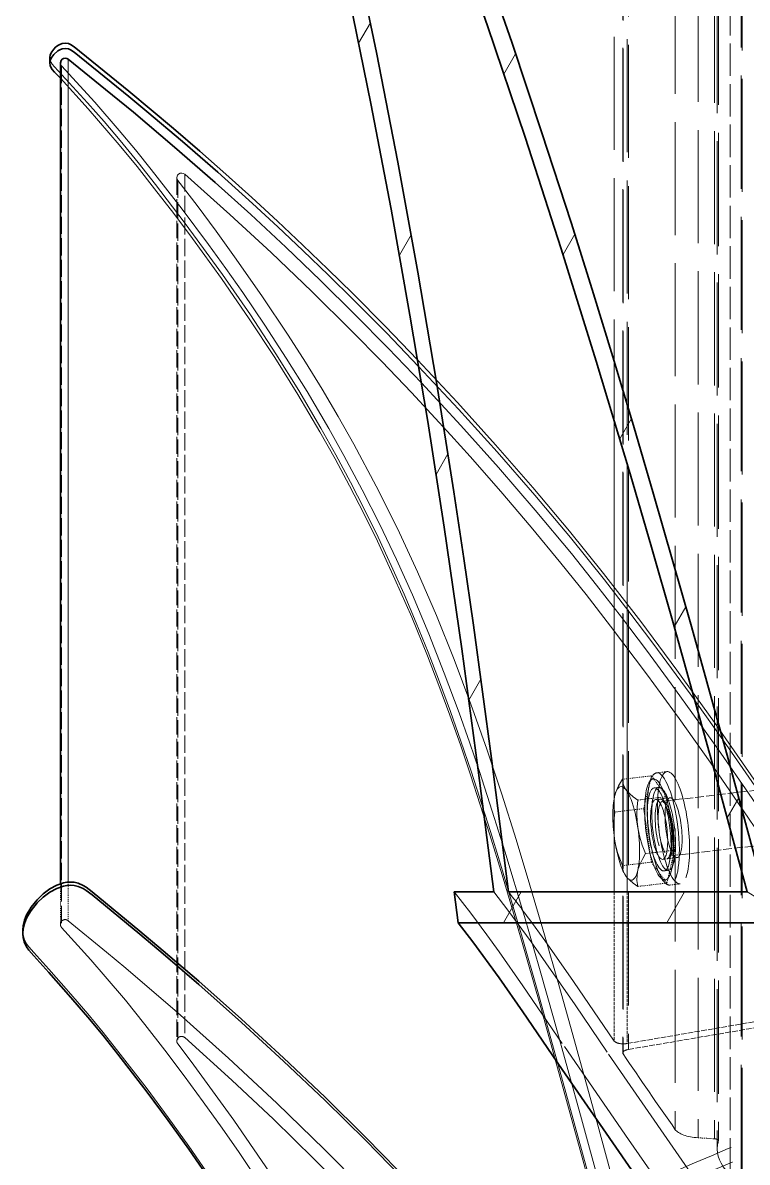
# Model space of a CAD drawing. Header units: millimetres. Extents: x 16936 to 46343, y 12396 to 33191.
# Drawn here: x 28014.4 to 28091.3, y 20182.8 to 20303.8 of the extents above; entities that cross this region are included whole.
import ezdxf

# ---------------------------------------------------------------- set-up
doc = ezdxf.new("R2010")
doc.units = ezdxf.units.MM
doc.linetypes.add('DASHED', pattern=[15, 12, -3])

# ---------------------------------------------------------------- blocks, each defined once
blk = doc.blocks.new('A$C55E021B5')
at = {"color": 7, "linetype": 'DASHED', "lineweight": 13}
for p, q in [((1245.651063722893, 1975.919248455582), (1245.651063722893, 1285.864706924564)), ((1247.010163747225, 1976.16392308104), (1247.010163747225, 1290.43089848457)), ((1245.513734653461, 1975.33193780182), (1245.513734653461, 1223.666540304461)), ((1246.084565818877, 1974.88973819805), (1246.084565818877, 1223.195501596114)), ((1246.119813613463, 1974.987928482733), (1246.119813613463, 1223.30010057069)), ((1240.537386939264, 1967.12835695481), (1240.537386939264, 1215.146415952389)), ((1235.955173654351, 1965.973190598801), (1235.955173654351, 1213.981407679647)), ((1235.959293526466, 1965.948471366224), (1235.959293526466, 1213.95645956535)), ((1236.378604951882, 1966.169113404612), (1236.378604951882, 1214.178474894288)), ((1238.105289118816, 1966.274856788019), (1238.105289118816, 1214.284904923203)), ((1236.096622595898, 1965.07711842042), (1236.096622595898, 1213.083046683489)), ((1233.4457137914, 1956.715151380078), (1233.4457137914, 1204.920206793846)), ((1233.553288229261, 1957.047945491766), (1233.553288229261, 1205.237894707854))]:
    blk.add_line(p, q, dxfattribs=at)
at = {"color": 7, "linetype": 'DASHED', "lineweight": 13, "ltscale": 0.2869510650634766}
blk.add_line((1234.700901486431, 1369.196901809803), (1234.700901486431, 1197.026302998565), dxfattribs=at)
at = {"color": 7, "lineweight": 13, "ltscale": 0.004144782667349695}
blk.add_line((1274.147303402875, 1330.494823450019), (1272.904017560519, 1332.648601023044), dxfattribs=at)
at = {"color": 7, "lineweight": 13, "ltscale": 0.00413044746875444}
for p, q in [((1258.724791137138, 1327.207394408557), (1257.485625166897, 1329.353618882742)), ((1252.452972534098, 1308.070588576986), (1251.213806563857, 1310.216813051171))]:
    blk.add_line(p, q, dxfattribs=at)
at = {"color": 7, "lineweight": 13, "ltscale": 0.1455959320068359}
blk.add_line((1304.988208062234, 1328.787594234716), (1304.988208062234, 1241.430055441248), dxfattribs=at)
at = {"color": 7, "lineweight": 35, "ltscale": 0.1452571868896484}
blk.add_line((1305.805773789165, 1328.410397057218), (1305.805773789165, 1241.256105286564), dxfattribs=at)
at = {"color": 7, "lineweight": 35, "ltscale": 0.0009540557861328125}
blk.add_line((1306.92042806976, 1328.96543537968), (1306.92042806976, 1328.393002041645), dxfattribs=at)
at = {"color": 7, "linetype": 'DASHED', "lineweight": 13, "ltscale": 0.1524387359619141}
blk.add_line((1305.675768936737, 1328.082409462921), (1305.675768936737, 1236.619189255667), dxfattribs=at)
at = {"color": 7, "lineweight": 35, "ltscale": 0.001493774077700744}
blk.add_line((1306.416430384837, 1327.426434274326), (1305.806689316276, 1326.769543558737), dxfattribs=at)
at = {"color": 7, "linetype": 'DASHED', "lineweight": 13, "ltscale": 0.1527694702148437}
blk.add_line((1292.613485611728, 1316.586135293503), (1292.613485611728, 1224.924474580825), dxfattribs=at)
at = {"color": 7, "linetype": 'DASHED', "lineweight": 13, "ltscale": 0.1527793884277344}
blk.add_line((1293.446157536338, 1316.221297732234), (1293.446157536338, 1224.553686093219), dxfattribs=at)
at = {"color": 7, "linetype": 'DASHED', "lineweight": 13, "ltscale": 0.1527873992919922}
blk.add_line((1293.344991788486, 1315.926269114629), (1293.344991788486, 1224.253850958223), dxfattribs=at)
at = {"color": 7, "lineweight": 13, "ltscale": 0.004178282546723866}
blk.add_line((1269.82189547793, 1307.986817844707), (1268.56853883712, 1310.157990433072), dxfattribs=at)
at = {"color": 7, "lineweight": 13, "ltscale": 0.00411644264739336}
blk.add_line((1246.434754946138, 1288.494787486765), (1245.199708847897, 1290.63368774383), dxfattribs=at)
at = {"color": 7, "lineweight": 13, "ltscale": 0.08339920043945312}
blk.add_line((1247.010163747225, 1290.43089848457), (1247.010163747225, 1240.391389912373), dxfattribs=at)
at = {"color": 7, "lineweight": 13, "ltscale": 0.004225456889228178}
blk.add_line((1265.934109520967, 1284.720298012166), (1264.666562209706, 1286.915960951388), dxfattribs=at)
at = {"color": 7, "lineweight": 13, "ltscale": 0.07578887939453124}
blk.add_line((1245.651063722893, 1285.864706924564), (1245.651063722893, 1240.391389912373), dxfattribs=at)
at = {"color": 7, "lineweight": 13, "ltscale": 0.004114739734473407}
blk.add_line((1240.645419140565, 1268.522105385695), (1239.410830805995, 1270.660090115649), dxfattribs=at)
at = {"color": 7, "lineweight": 13, "ltscale": 0.004273343080323348}
blk.add_line((1262.454190900535, 1260.748364526225), (1261.171995155149, 1262.968746697909), dxfattribs=at)
at = {"color": 7, "linetype": 'DASHED', "lineweight": 13, "ltscale": 0.07718095738452127}
for p, q in [((1241.878176420912, 1250.015182219475), (1195.88941763468, 1255.448149089731)), ((1241.19153107352, 1244.202042708552), (1195.202772287288, 1249.635009578808))]:
    blk.add_line(p, q, dxfattribs=at)
at = {"color": 7, "linetype": 'DASHED', "lineweight": 13, "ltscale": 0.001833801275879556}
for p, q in [((1241.423617200911, 1253.163451137283), (1242.516298830378, 1253.034361811966)), ((1240.015994238769, 1241.246263369831), (1241.108675868236, 1241.11717404463))]:
    blk.add_line(p, q, dxfattribs=at)
at = {"color": 7, "linetype": 'DASHED', "lineweight": 13, "ltscale": 0.004583485554351507}
for p, q in [((1241.43414576292, 1250.504989233945), (1243.073854852453, 1252.712782907562)), ((1243.073854852453, 1243.542405411514), (1241.43414576292, 1241.334611737897))]:
    blk.add_line(p, q, dxfattribs=at)
at = {"color": 7, "linetype": 'DASHED', "lineweight": 13, "ltscale": 0.001138934710759071}
blk.add_line((1243.337984429425, 1251.98608324831), (1243.017092170412, 1252.589415626862), dxfattribs=at)
at = {"color": 7, "linetype": 'DASHED', "lineweight": 13, "ltscale": 0.005152632642066775}
for p, q in [((1243.073854852453, 1252.712782907562), (1246.144075082368, 1252.350005282351)), ((1241.43414576292, 1250.504989233945), (1244.504365992834, 1250.142211608734)), ((1243.893709397162, 1249.231490996346), (1246.963929627076, 1248.868713371136)), ((1240.614291218095, 1244.815903649112), (1243.684511448009, 1244.453126023902)), ((1243.073854852453, 1243.542405411514), (1246.144075082368, 1243.179627786303))]:
    blk.add_line(p, q, dxfattribs=at)
at = {"color": 7, "linetype": 'DASHED', "lineweight": 13, "ltscale": 0.00596088193118216}
for p, q in [((1243.073854852453, 1252.712782907562), (1243.893709397162, 1249.231490996346)), ((1241.43414576292, 1241.334611737897), (1240.614291218095, 1244.815903649112))]:
    blk.add_line(p, q, dxfattribs=at)
at = {"color": 7, "linetype": 'DASHED', "lineweight": 13, "ltscale": 0.000804335499393497}
blk.add_line((1242.295656792106, 1251.489638662111), (1242.774935244568, 1251.433104861906), dxfattribs=at)
at = {"color": 7, "linetype": 'DASHED', "lineweight": 13, "ltscale": 7.975272175397444e-05}
blk.add_line((1246.876039022682, 1250.926360595535), (1246.860017297891, 1250.971450306621), dxfattribs=at)
at = {"color": 7, "lineweight": 13, "ltscale": 0.004113697527501493}
blk.add_line((1235.035068888901, 1248.239746233012), (1233.800938317887, 1250.37727319941), dxfattribs=at)
at = {"color": 7, "linetype": 'DASHED', "lineweight": 13, "ltscale": 0.00957976335019075}
for p, q in [((1240.614291218095, 1244.815903649112), (1241.43414576292, 1250.504989233945)), ((1243.893709397162, 1249.231490996346), (1243.073854852453, 1243.542405411514))]:
    blk.add_line(p, q, dxfattribs=at)
at = {"color": 7, "linetype": 'DASHED', "lineweight": 13, "ltscale": 0.002574399768277987}
blk.add_line((1241.095400724895, 1250.382766362192), (1242.629366430905, 1250.201491990389), dxfattribs=at)
at = {"color": 7, "linetype": 'DASHED', "lineweight": 13, "ltscale": 0.002575157437210545}
blk.add_line((1240.344210714786, 1244.026948145038), (1241.878634184468, 1243.845673773234), dxfattribs=at)
at = {"color": 7, "linetype": 'DASHED', "lineweight": 13, "ltscale": 0.0008043802754698593}
blk.add_line((1241.253786918343, 1242.67105246571), (1241.733065370805, 1242.614289783669), dxfattribs=at)
at = {"color": 7, "linetype": 'DASHED', "lineweight": 13, "ltscale": 0.005152587892884356}
blk.add_line((1241.43414576292, 1241.334611737897), (1244.504365992834, 1240.972062994522), dxfattribs=at)
at = {"color": 7, "linetype": 'DASHED', "lineweight": 13, "ltscale": 0.001139097794646109}
blk.add_line((1242.151919032665, 1241.945268333569), (1241.699190867002, 1241.433259786136), dxfattribs=at)
at = {"color": 7, "linetype": 'DASHED', "lineweight": 13, "ltscale": 1.884321447025828e-05}
blk.add_line((1245.839204548145, 1242.151033055998), (1245.833253621808, 1242.1414200211), dxfattribs=at)
at = {"color": 7, "linetype": 'DASHED', "lineweight": 13, "ltscale": 0.006821823120117187}
blk.add_line((1304.988208062234, 1241.430055441248), (1304.988208062234, 1237.336962525413), dxfattribs=at)
at = {"color": 7, "linetype": 'DASHED', "lineweight": 13, "ltscale": 0.007171630859375}
blk.add_line((1305.805773789165, 1241.256105286564), (1305.805773789165, 1236.953127776302), dxfattribs=at)
at = {"color": 7, "lineweight": 35, "ltscale": 0.04218292236328125}
blk.add_line((1232.922032273127, 1240.391389912373), (1258.231779777663, 1240.391389912373), dxfattribs=at)
at = {"color": 7, "lineweight": 13, "ltscale": 0.006295814932401349}
for p, q in [((1241.454745123265, 1237.119982595701), (1239.566012654439, 1240.391389912373)), ((1258.77514512917, 1237.119982595701), (1256.886412660344, 1240.391389912373))]:
    blk.add_line(p, q, dxfattribs=at)
at = {"color": 7, "linetype": 'DASHED', "lineweight": 13, "ltscale": 0.02682876586914062}
blk.add_line((1245.651063722893, 1240.391389912373), (1245.651063722893, 1224.294134151918), dxfattribs=at)
at = {"color": 7, "linetype": 'DASHED', "lineweight": 13, "ltscale": 0.02639198303222656}
blk.add_line((1247.010163747225, 1240.391389912373), (1247.010163747225, 1224.556203792832), dxfattribs=at)
at = {"color": 7, "lineweight": 35, "ltscale": 0.006989288330078125}
blk.add_line((1259.803739859592, 1240.391389912373), (1263.997311877887, 1240.391389912373), dxfattribs=at)
at = {"color": 7, "lineweight": 35, "ltscale": 0.005495127816988235}
blk.add_line((1263.997311877887, 1240.391389912373), (1263.586697960141, 1237.119982595701), dxfattribs=at)
at = {"color": 7, "lineweight": 35, "ltscale": 0.0635406494140625}
blk.add_line((1225.462317219222, 1237.119982595701), (1263.586697960141, 1237.119982595701), dxfattribs=at)
at = {"color": 7, "lineweight": 35, "ltscale": 0.0005657196044921875}
blk.add_line((1309.79564102109, 1236.314318721445), (1309.79564102109, 1235.974887038028), dxfattribs=at)
at = {"color": 7, "linetype": 'DASHED', "lineweight": 13, "ltscale": 0.04840590825474514}
blk.add_line((1245.651063722893, 1224.294134151918), (1217.023445899933, 1229.191746533063), dxfattribs=at)
at = {"color": 7, "linetype": 'DASHED', "lineweight": 13, "ltscale": 0.04967461065150071}
blk.add_line((1245.513734653461, 1223.666540304461), (1216.135842347503, 1228.692784247251), dxfattribs=at)
at = {"color": 7, "linetype": 'DASHED', "lineweight": 13, "ltscale": 0.00288326924865593}
blk.add_line((1238.105289118816, 1214.284904923203), (1236.378604951882, 1214.178474894288), dxfattribs=at)
at = {"color": 7, "lineweight": 35}
for points in [[(1304.988208062234, 1445.753280407196), (1300.416523339329, 1436.27757461337), (1298.19453899526, 1431.589160181378), (1294.858358134152, 1424.402729975787), (1292.465627980288, 1419.132498052815), (1290.10997667523, 1413.84715993228), (1285.511283901971, 1403.236429379118), (1281.055871124598, 1392.575344833924), (1276.734125308212, 1381.863677414745), (1272.535975654362, 1371.09845165853), (1268.451351364478, 1360.278752038052), (1264.477048093904, 1349.407325134758), (1261.128965380005, 1339.964349435788), (1257.866942216395, 1330.490932459739), (1254.692809657296, 1320.987989733723), (1251.606567702591, 1311.456436784967), (1249.368561633615, 1304.34553756754), (1247.16992323134, 1297.192752983799), (1244.978151282514, 1289.897603931517), (1242.83627556228, 1282.616187786014), (1238.823062388561, 1268.582759058016), (1234.923374579041, 1254.506071673153), (1231.117986063808, 1240.391389912373)], [(1305.675768936737, 1443.941909980873), (1303.14479418633, 1436.877931528754), (1301.94270706478, 1433.444475910073), (1300.204578808844, 1428.342700979003), (1298.409230107194, 1422.876546250336), (1296.612965878434, 1417.213782070467), (1294.96089717267, 1411.851768552704), (1293.325765718808, 1406.412164110836), (1290.115927601568, 1395.393566221377), (1287.077750821118, 1384.518706091359), (1284.459343229755, 1374.72233692024), (1281.950798894031, 1364.896670880989), (1279.558068740167, 1355.041707973607), (1277.28573040395, 1345.15882148876), (1275.133783885263, 1335.249613598833), (1272.856867913375, 1324.098722039169), (1270.712245611692, 1312.878021535842), (1268.699459216659, 1301.610400267091), (1266.821255309842, 1290.34255011662), (1265.073514019008, 1279.097359262552), (1263.206296437638, 1266.210857146449), (1261.457639619694, 1253.307417778444), (1259.803739859592, 1240.391389912373)], [(1292.613485611728, 1414.428748541424), (1288.174094559145, 1404.314004810905), (1283.865166122545, 1394.142727280181), (1279.688989119706, 1383.943755053711), (1275.632746170959, 1373.706330687884), (1271.689570822738, 1363.432743000361), (1267.852596621597, 1353.118872119143), (1264.11541487764, 1342.759911526722), (1260.478483354309, 1332.355632341496), (1256.484496250385, 1320.519468725106), (1252.636535723679, 1308.658814757975), (1248.924988739294, 1296.754444370425), (1245.332918045329, 1284.787589256215), (1243.064241817556, 1277.005150889076), (1240.840426419149, 1269.219508176815), (1236.49258807952, 1253.595351060765), (1232.922032273127, 1240.391389912373)], [(1274.668696103254, 1341.042382631131), (1273.445094094248, 1335.280512639467), (1272.258113170377, 1329.499187696289), (1269.988063651937, 1317.869475447718), (1267.859005311489, 1306.183229398826), (1265.876889075371, 1294.502247630997), (1264.038052835138, 1282.8562847758), (1262.983365581589, 1275.79024638774), (1261.968503758064, 1268.718485955062), (1260.042692440431, 1254.561689946364), (1258.231779777663, 1240.391389912373)], [(1304.353747761212, 1329.541759707878), (1298.530537451952, 1324.828626043425), (1296.6143391691, 1323.241559763817), (1292.836416467893, 1320.042936853977), (1289.108847758718, 1316.792357779486), (1285.43071751458, 1313.487075959012), (1282.730828008716, 1310.997071047575), (1280.057031025979, 1308.476624859177), (1277.355310465777, 1305.874238992605), (1274.684260064489, 1303.244845075678), (1271.207088025389, 1299.736316232273), (1267.777981160543, 1296.178806687501)], [(1304.353747761212, 1330.114193045796), (1298.550679048742, 1325.417081106134), (1293.806875225491, 1321.445524416893), (1291.00170009966, 1319.026701739902), (1288.234519349746, 1316.586593057058), (1285.493888886514, 1314.11558533358), (1282.7743155473, 1311.608643170359), (1280.080834731329, 1309.070344202832), (1277.415735256378, 1306.503663894284), (1274.779932649559, 1303.910433299054), (1271.312831408795, 1300.414492953714), (1267.893337578847, 1296.870029670565)], [(1304.353747761212, 1330.114193045796), (1304.721331903929, 1330.371227287484), (1304.928241035188, 1330.457744601328), (1305.269732654662, 1330.506038657419), (1305.616717436918, 1330.453166965657), (1305.856585544869, 1330.364131952199), (1306.083178509594, 1330.241680198611), (1306.312975819092, 1330.073909852101), (1306.517138369134, 1329.87775816457), (1306.72999842673, 1329.593486990692), (1306.873278422616, 1329.274654667737), (1306.92042806976, 1328.96543537968)], [(1304.353747761212, 1329.541759707878), (1304.721331903929, 1329.798793949565), (1304.928241035188, 1329.885311263293), (1305.270648181773, 1329.9336053195), (1305.618090727585, 1329.880275864183), (1305.857958835652, 1329.791011969006), (1306.084551800261, 1329.668102451746), (1306.5185116598, 1329.303722654149), (1306.730456190286, 1329.019909243827), (1306.873736186171, 1328.701305802708), (1306.92042806976, 1328.393002041645)], [(1304.988208062234, 1328.787594234716), (1301.024891117107, 1325.593548960431), (1298.062245324938, 1323.16328219432), (1293.685110117178, 1319.470961279614), (1289.371146281352, 1315.704940430966), (1285.594139107256, 1312.297806217248), (1281.866112634525, 1308.830018331209), (1278.193933316725, 1305.31027428052), (1274.573481281739, 1301.735598602128), (1271.004298766129, 1298.10873787725), (1267.487759060328, 1294.431752042059)], [(1304.988208062234, 1328.787594234716), (1305.136065693674, 1328.869305031054), (1305.303607158465, 1328.89837301735), (1305.471606386811, 1328.87067832172), (1305.620379545362, 1328.789654170658), (1305.732073855223, 1328.665371362848), (1305.805773789165, 1328.410397057218)], [(1306.92042806976, 1328.393002041645), (1306.881518166731, 1328.122006011225), (1306.770739384097, 1327.869549405208), (1306.665911527685, 1327.713680911373), (1306.416430384837, 1327.426434274326)], [(1302.449909094707, 1240.408784927829), (1303.06514332605, 1240.881196926843), (1303.389697693507, 1241.081926250044), (1303.908801576108, 1241.309205860045), (1304.326281947418, 1241.408769435395), (1304.767108260407, 1241.440126239584), (1305.111346461214, 1241.417009179626), (1305.465197696918, 1241.3531511623), (1306.19166847445, 1241.10595883723), (1306.922716887653, 1240.710222235328), (1307.62996159539, 1240.1860829535), (1308.281816911869, 1239.560091278545), (1308.911241813665, 1238.77250906502), (1309.172167045632, 1238.359377447661), (1309.392351320348, 1237.940981549356), (1309.614366649286, 1237.383883290837), (1309.749864664496, 1236.838229121437), (1309.79564102109, 1236.314318721445)], [(1302.449909094707, 1240.408784927829), (1297.369191287653, 1236.230776870885), (1294.890859347171, 1234.150241468247), (1291.119345335857, 1230.908131019707), (1286.577873008311, 1226.877065066976), (1282.111931668929, 1222.76932371725), (1277.719232499934, 1218.583991443185), (1273.397944447104, 1214.322212653729), (1268.336452709729, 1209.143304561992), (1263.361020522643, 1203.848124524724), (1258.50781120731, 1198.474666917959), (1254.555022824192, 1193.928159191186), (1250.68188530147, 1189.307036003243), (1246.898469437365, 1184.616103871755), (1243.314638487631, 1179.995667329204), (1239.809542870949, 1175.313203823665), (1236.3731117891, 1170.572833227139), (1234.701359249986, 1168.216495276691)], [(1302.449909094707, 1240.069353244529), (1297.369191287653, 1235.891574069188), (1294.890859347171, 1233.811038666667), (1291.119345335857, 1230.568699336291), (1286.577873008311, 1226.537862265395), (1282.111931668929, 1222.429892033833), (1277.719232499934, 1218.244788641488), (1273.397944447104, 1213.982780970313), (1268.336452709729, 1208.803872878576), (1263.361020522643, 1203.508692841424), (1258.50781120731, 1198.135235234542), (1254.555022824192, 1193.588727507769), (1250.68188530147, 1188.967604319827), (1246.898469437365, 1184.276672188338), (1243.314638487631, 1179.656235645787), (1239.809542870949, 1174.973772140249), (1236.3731117891, 1170.233401543723), (1234.701359249986, 1167.877063593274)], [(1302.449909094707, 1240.069353244529), (1303.06514332605, 1240.541765243426), (1303.389697693507, 1240.742723448464), (1303.908801576108, 1240.970003058464), (1304.326281947418, 1241.069337752095), (1304.767108260407, 1241.100694556284), (1305.111346461214, 1241.077577496209), (1305.465197696918, 1241.013719478884), (1306.19166847445, 1240.766527153814), (1306.922716887653, 1240.370790552028), (1307.62996159539, 1239.846651270083), (1308.281816911869, 1239.220659595128), (1308.911241813665, 1238.43330626344), (1309.172167045632, 1238.019945764361), (1309.392351320348, 1237.60154986594), (1309.614366649286, 1237.04445160742), (1309.749864664496, 1236.499026319856), (1309.79564102109, 1235.974887038028)], [(1235.313389136325, 1196.746151696803), (1236.144687770269, 1197.88621185525), (1238.921023791525, 1201.837169184029), (1242.670565151711, 1207.273111517454), (1245.514650180572, 1211.346749481774), (1252.5344544486, 1221.548697171296), (1256.710631451439, 1227.667164980114), (1259.241606201846, 1231.281437206926), (1262.038083820007, 1235.103762973944), (1263.586697960141, 1237.119982595701)], [(1309.79564102109, 1235.974887038028), (1309.756731118061, 1235.513919128134), (1309.643663517534, 1235.081332559261), (1309.389146975343, 1234.55055570582), (1309.164842828628, 1234.222796993359), (1308.638414728906, 1233.609164934518)], [(1289.572104486389, 1209.310159381392), (1292.183645624304, 1213.071144830814), (1294.374044282464, 1216.116416946432), (1296.607472715652, 1219.132621075638), (1299.70103888736, 1223.160253801645), (1301.282154240631, 1225.140310101706), (1302.890277644256, 1227.093129469693), (1304.93373419797, 1229.480824224331), (1307.029833561843, 1231.83807770189), (1308.638414728906, 1233.609164934518)]]:
    blk.add_lwpolyline(points, dxfattribs=at)
at = {"color": 7, "linetype": 'DASHED', "lineweight": 13}
for points in [[(1306.92042806976, 1328.96543537968), (1306.881518166731, 1328.694210467424), (1306.770739384097, 1328.441753861407), (1306.66545376413, 1328.285656485736), (1306.416430384837, 1327.998867612361)], [(1306.416430384837, 1327.998867612361), (1302.92232109372, 1324.178601781285), (1301.175037566441, 1322.188932446326), (1299.463917360743, 1320.168364070734), (1297.562367512131, 1317.8426962792), (1295.70201638421, 1315.490249319031), (1292.659719731761, 1311.503357550391), (1291.661337396697, 1310.160508132685), (1288.606223364462, 1305.9355793102), (1285.644493099404, 1301.64564806156), (1282.942314775646, 1297.528980322211), (1280.503350501749, 1293.612584142626), (1278.165551975704, 1289.640798571549), (1276.569330424871, 1286.787329389626), (1275.025751683963, 1283.904563339573), (1273.529780353754, 1280.985633967823), (1272.085536306477, 1278.037865491497), (1270.681575452778, 1275.037683086965), (1269.330715172677, 1272.010492632195), (1268.026089012725, 1268.941645692947), (1266.777310007586, 1265.854488211131), (1265.565609851255, 1262.710110283719), (1264.401974869179, 1259.54581964112), (1263.287778352256, 1256.38336005286), (1262.211576211135, 1253.205794267036), (1260.155302277402, 1246.815872664243), (1259.196287608924, 1243.705827004189), (1256.781584804048, 1235.578006027295), (1255.124480698942, 1229.785923640273), (1252.259338546181, 1219.491049947013), (1246.79959250729, 1199.586574617104)], [(1305.675768936737, 1328.082409462921), (1302.163349103168, 1324.242230916774), (1299.551350201698, 1321.241590748687), (1297.83656788744, 1319.182341351901), (1296.154286786434, 1317.096770550153), (1292.870290971696, 1312.861084283941), (1290.082968624876, 1309.117951613531), (1288.249625547309, 1306.577821591782), (1286.448783682994, 1304.014116746519), (1284.102287649162, 1300.557544067764), (1281.824913913719, 1297.055652796087), (1279.621240112101, 1293.507069640822), (1277.32189372553, 1289.60188866852), (1275.714685849132, 1286.73010894403), (1273.774226097376, 1283.089973075694), (1271.916621551019, 1279.405891905219), (1270.14141444616, 1275.680612013937), (1268.449520310256, 1271.916651101346), (1266.703610073644, 1267.782130582986), (1265.056119003551, 1263.612820033712), (1263.49422971996, 1259.403226290742), (1262.397428218494, 1256.29615609374), (1261.337705565602, 1253.174895226402), (1259.962583816596, 1248.9554595667), (1258.635527241961, 1244.718857773376), (1256.548125385874, 1237.775271138904), (1254.954650416374, 1232.276157433429), (1253.395965477786, 1226.763768584729), (1250.505188565337, 1216.313484161074), (1245.317354084094, 1197.40510234845)], [(1305.806689316276, 1326.769543558737), (1302.853198795448, 1323.529035282583), (1299.560505472924, 1319.712889323622), (1297.660786678534, 1317.393630221981), (1295.802724368506, 1315.048278597096), (1293.774831775911, 1312.412018226722), (1291.776693815118, 1309.745774342824), (1288.719290964989, 1305.524965392571), (1285.755271882037, 1301.239382897766), (1283.043938287054, 1297.118366404582), (1280.597649796153, 1293.198079234484), (1278.251611525877, 1289.222402673244), (1276.652185630039, 1286.368933491322), (1275.104487017132, 1283.486167441151), (1273.606684632701, 1280.569755769015), (1272.16015176753, 1277.624733874138), (1270.291103131938, 1273.609003000922), (1268.51635379075, 1269.545206953335), (1266.841396906748, 1265.449138574331), (1265.628323459634, 1262.308422755479), (1264.463315186891, 1259.148480866832), (1263.350491960635, 1255.996778722299), (1262.275205346625, 1252.829970380204), (1260.221677994341, 1246.461563664983), (1258.91430525294, 1242.211915610038), (1256.860777900773, 1235.28412181852), (1254.92352249402, 1228.508076648839), (1252.747314506312, 1220.69565476806), (1249.537934152628, 1209.003000029392)], [(1292.613485611728, 1316.586135293503), (1287.808341470765, 1312.31062359715), (1283.43074849945, 1308.266282501078), (1279.124566644183, 1304.145266007894), (1274.890711432308, 1299.950320698932), (1271.699641621191, 1296.692646289157), (1268.551143821664, 1293.393773158576), (1264.377255636718, 1288.886861980107), (1262.316404067431, 1286.601935145824), (1259.044310105368, 1282.885352762212), (1255.823027899009, 1279.110176642338), (1252.671325754593, 1275.291970747319), (1250.016297077978, 1271.974100428779), (1247.405213703736, 1268.618922379712), (1243.48904640587, 1263.414150646568), (1240.145083564086, 1258.814084582642), (1236.851474714451, 1254.16046018168), (1233.897526430068, 1249.888839475607), (1230.982030285042, 1245.578995511896), (1227.001318324459, 1239.517519266956), (1223.437628971631, 1233.86963240293), (1220.280891427872, 1228.642888018658), (1218.388954614042, 1225.390706771665), (1216.541420866022, 1222.118383927882)], [(1292.613485611728, 1316.586135293503), (1292.760427716057, 1316.674941425124), (1292.92980023507, 1316.709731456038), (1293.101461571976, 1316.685927750688), (1293.254354602643, 1316.606276890292), (1293.370168784502, 1316.481078555371), (1293.446157536338, 1316.221297732234)], [(1293.344991788486, 1315.926269114629), (1291.298788653323, 1313.249954432395), (1289.287833312628, 1310.551209335361), (1287.311210239292, 1307.82660059692), (1284.415397927616, 1303.687502442888), (1281.612511619562, 1299.48363074442), (1279.800225666011, 1296.641834533453), (1278.037378177498, 1293.768910400016), (1276.325800208244, 1290.864171698835), (1274.668696103254, 1287.927618429792)], [(1267.893337578847, 1296.870029670565), (1263.659024603417, 1292.343434658862), (1259.616056798011, 1287.866964757472), (1255.653655379996, 1283.316794922139), (1251.779144566492, 1278.6931540347), (1248.159608058733, 1274.200891290355), (1244.213686129064, 1269.09957412284), (1240.361147966687, 1263.922268203605), (1236.364872044986, 1258.360440889752), (1232.197850313489, 1252.37655556915), (1228.27527432573, 1246.575089029182), (1224.437842360916, 1240.701295845822), (1220.713477996745, 1234.762271354586), (1217.589699429678, 1229.549946522602), (1215.015694904127, 1225.065236877097), (1212.521799002527, 1220.538184101722), (1210.113962650983, 1215.98412327611), (1208.215159383704, 1212.253807985602), (1205.711192683535, 1207.133264748409)], [(1267.777981160543, 1296.178806687501), (1263.545957002774, 1291.650609503296), (1259.460417185895, 1287.122183437372), (1255.458190337857, 1282.518913028558), (1251.679352109422, 1278.003304342303), (1248.064851000774, 1273.51264377046), (1245.466127242762, 1270.173487446184), (1242.906313387663, 1266.796336745989), (1238.965884620891, 1261.434323228226), (1234.875767168225, 1255.674970936176), (1230.082982643493, 1248.70414736963), (1227.642645078929, 1245.054169584677), (1225.23801307239, 1241.377412631206), (1222.935920104486, 1237.771380148624), (1220.678687965832, 1234.138797379128), (1217.558113743769, 1228.929676892149), (1214.749734272933, 1224.024969175836), (1212.038858441505, 1219.074027339375), (1209.135264149154, 1213.511284498411), (1207.393931548213, 1210.034341341147)], [(1267.487759060328, 1294.431752042059), (1263.299222441376, 1289.912023483805), (1259.306608628118, 1285.448599844036), (1255.395934493034, 1280.912620679155), (1251.572235435233, 1276.302941580449), (1248.889283181154, 1272.953943339438), (1246.253022810779, 1269.566950722627), (1243.588381099384, 1266.048351080884), (1240.963564818128, 1262.493588117446), (1238.311282722963, 1258.8161445187), (1235.69195960449, 1255.105741943262), (1232.759526207679, 1250.868911268102), (1229.863713896004, 1246.594086217025), (1227.496618501711, 1243.022157119965), (1225.166144192786, 1239.424364381499), (1222.893348092897, 1235.826800524752), (1220.667701640268, 1232.204288553825), (1218.361031036577, 1228.327946685982), (1216.030098964096, 1224.2673549834), (1213.766000371994, 1220.175177594792), (1211.568735260269, 1216.051872283715), (1209.963816201649, 1212.938851160492), (1208.395060464725, 1209.808435021812)], [(1274.668696103254, 1287.927618429792), (1272.290614383513, 1283.474265588477), (1270.035671062753, 1278.956139202724), (1267.9034083773, 1274.378045789927), (1265.894741854383, 1269.743647458643), (1264.007840439779, 1265.055461908603), (1262.234922152929, 1260.324017701583), (1260.559965268811, 1255.556639054703), (1258.967863590093, 1250.759963539691), (1257.443968682419, 1245.940170964604), (1255.972716584787, 1241.103212255897)], [(1244.504365992834, 1250.142211608734), (1245.005617096424, 1250.481414410431), (1245.381898746811, 1250.790175934933), (1245.79892135445, 1251.260527997889), (1245.942659113774, 1251.502456041897), (1246.048860260853, 1251.759490283701), (1246.116151504903, 1252.036895004014), (1246.144075082368, 1252.350005282351)], [(1246.860017297891, 1250.971450306621), (1246.557893345002, 1251.654662427289), (1246.144075082368, 1252.350005282351)], [(1241.735354188582, 1249.872817750816), (1241.533938219989, 1249.515304406668), (1241.292696821372, 1248.85200500107), (1241.061983984648, 1247.857055892731), (1240.904055554754, 1246.548996505939), (1240.890780411297, 1245.519715130242), (1240.965853636022, 1244.80560396894), (1241.067934910985, 1244.418107111269), (1241.162234205272, 1244.23614609419), (1241.192446600631, 1244.204560408165), (1241.198397526969, 1244.200440536049), (1241.19153107352, 1244.202042708552)], [(1241.878176420912, 1250.015182219475), (1241.885958401472, 1250.015182219475), (1241.881838529356, 1250.014037810644), (1241.857577060451, 1250.000533785467), (1241.748171568368, 1249.889068357326), (1241.735354188582, 1249.872817750816)], [(1243.684511448009, 1244.453126023902), (1244.049806772833, 1245.369797562744), (1244.305238842018, 1246.190567634563), (1244.484682159484, 1247.009506652277), (1244.586305670891, 1247.823410270648), (1244.614229248356, 1248.679428137053), (1244.584474616669, 1249.37042223828), (1244.504365992834, 1250.142211608734)], [(1246.998261894551, 1250.487823100324), (1247.071046301382, 1249.92729161508), (1247.047700359471, 1249.333114507754), (1246.963929627076, 1248.868713371136)], [(1246.963929627076, 1248.868713371136), (1247.057313394369, 1247.898025731702), (1247.071504064937, 1247.045212210302), (1247.013368092114, 1246.212082522135), (1246.880616658353, 1245.401841012208), (1246.665010019191, 1244.568024678767), (1246.44024810892, 1243.907014090946), (1246.144075082368, 1243.179627786303)], [(1244.50482375639, 1242.733308310533), (1244.3107320048, 1243.308030466345), (1243.998079490018, 1243.942033003696), (1243.684511448009, 1244.453126023902)], [(1244.50482375639, 1242.733308310533), (1244.600954105015, 1242.181016569404), (1244.605073977131, 1241.606523295428), (1244.504365992834, 1240.972062994522)], [(1244.504365992834, 1240.972062994522), (1245.005617096424, 1241.311036914267), (1245.381898746811, 1241.619798438885), (1245.63595752533, 1241.880494789133), (1245.833253621808, 1242.1414200211)], [(1242.670565151711, 1210.024270542694), (1245.514650180572, 1214.097908506898), (1252.5344544486, 1224.299856196536), (1256.710631451439, 1230.418324005237), (1259.241606201846, 1234.032596232049), (1260.540739199132, 1235.834353623592), (1262.23583768004, 1238.116304994706), (1263.997311877887, 1240.391389912373)], [(1237.306491698007, 1208.272180497908), (1240.804720861124, 1213.3000266132), (1247.753571776659, 1223.363958588016), (1251.181763114277, 1228.402562147152), (1254.265258487649, 1232.871478949703), (1255.846831604475, 1235.101703038003), (1258.30135983949, 1238.43811278083), (1259.803739859592, 1240.391389912373)], [(1232.922032273127, 1240.391389912373), (1232.572300909538, 1240.182649726776), (1227.252630521645, 1236.933443942951), (1224.445166578036, 1235.14862380331), (1221.716895731035, 1233.354877274163), (1219.082466414882, 1231.556095345906), (1216.541420866022, 1229.750446964084)], [(1255.972716584787, 1241.103212255897), (1254.414489409755, 1235.816043081024), (1252.895629901424, 1230.515827644529), (1251.404693970442, 1225.205312527978), (1248.762024910175, 1215.628440986184), (1247.010163747225, 1209.231195166503)], [(1304.988208062234, 1237.336962525413), (1300.903583772466, 1233.985675466625), (1298.873402361976, 1232.295383503224), (1293.369711020947, 1227.582249838772), (1287.967185427769, 1222.75421751957), (1282.817345322444, 1217.952964368887), (1277.766839910633, 1213.04779888902), (1272.815211428897, 1208.043298715522)], [(1285.045738356523, 1210.074624534842), (1286.826896387603, 1212.707680560212), (1288.643302213153, 1215.316932880232), (1290.636404774836, 1218.101966409275), (1292.664297367432, 1220.861822942185), (1294.725606700275, 1223.596273597243), (1296.827199226813, 1226.299367448111), (1298.909107920117, 1228.882069481333), (1301.042286132681, 1231.421512857807), (1302.56801209446, 1233.170169675752), (1305.675768936737, 1236.619189255667)], [(1247.010163747225, 1224.556203792832), (1251.327789691495, 1230.884098432522), (1254.387023595846, 1235.242007570603), (1255.972716584787, 1237.416842267528)], [(1309.79564102109, 1236.314318721445), (1309.756731118061, 1235.853350811551), (1309.643663517534, 1235.420764242677), (1309.389146975343, 1234.889987389121), (1309.164842828628, 1234.562228676659), (1308.638414728906, 1233.948596617935)], [(1289.572104486389, 1209.649591064808), (1292.183645624304, 1213.41057651423), (1294.374044282464, 1216.455619748012), (1296.607472715652, 1219.471823877335), (1299.70103888736, 1223.499685485061), (1301.282154240631, 1225.479741785122), (1302.890277644256, 1227.432561153109), (1304.93373419797, 1229.820255907631), (1307.029833561843, 1232.17750938519), (1308.638414728906, 1233.948596617935)], [(1292.613485611728, 1224.924474580825), (1287.604636684395, 1220.391699760949), (1283.199120135614, 1216.250541670976), (1278.86684575722, 1212.032708183775), (1274.606898021986, 1207.740945880796), (1270.4197346937, 1203.377772461768), (1266.305813535684, 1198.945705626189), (1262.267423365949, 1194.446576428396), (1258.310515110832, 1189.879011577606), (1254.441955223665, 1185.241180019599), (1250.189331705551, 1179.922196277097), (1246.045198152293, 1174.507311067573), (1241.994448366328, 1168.993091164535), (1238.010074297301, 1163.376332222979), (1235.280430159633, 1159.431325820537), (1232.572300909538, 1155.441000825056), (1229.89255300058, 1151.410163754161), (1227.252630521645, 1147.345909943018), (1224.445166578036, 1142.899194673315), (1221.716895731035, 1138.4305067526), (1219.082466414882, 1133.949230333819), (1216.541420866022, 1129.451016663137)], [(1274.668696103254, 1195.844357473921), (1276.62059994413, 1199.334804656479), (1278.646203718832, 1202.781993182056), (1280.741387555478, 1206.185923050769), (1282.356377412551, 1208.711175756674), (1284.005699536981, 1211.21285363895), (1287.399558607241, 1216.150062568398), (1289.646719947443, 1219.286429633532), (1291.937368826344, 1222.390295485413), (1293.344991788486, 1224.253850958223)]]:
    blk.add_lwpolyline(points, dxfattribs=at)
for centre, radius, start, end in [((1305.324206518926, 1328.411312584329), 0.4815044654384232, 316.9197745882681, 359.8834676376443), ((1292.964590265983, 1316.221984377626), 0.4816334903210245, 322.1061284708571, 359.9232329996707), ((1243.19058456154, 1249.662933156273), 3.896073700320227, 12.22341331716107, 19.62653924581331), ((1244.236574307302, 1243.183747658419), 1.906581480811691, 326.8554868511732, 359.8802096371527), ((1371.041659426046, 1152.385657910985), 143.0776065622275, 142.0414037763925, 143.537184469294), ((659.7658856705384, 1621.302403209411), 708.7020862819429, 325.0334246068224, 325.8237457938566), ((-22190.85469092675, -53958.45496609059), 59938.89986842241, 66.98285160086735, 67.01258170667239), ((-22199.92207162072, -53970.85486553711), 59952.37005164683, 66.97904889157347, 67.00954910159142)]:
    blk.add_arc(centre, radius, start, end, dxfattribs=at)
for centre, major_axis, ratio, start_param, end_param in [((1240.720034601618, 1247.204971694417), (-0.7040403628483385, -5.958479442792844), 0.2604505284350207, 3.141558907341698, 6.283151560931493), ((1241.812716231085, 1247.075882369099), (-0.7040403628483385, -5.958479442792844), 0.2604505284350207, 3.141558907341698, 6.283151560931489), ((1240.720034601618, 1247.204971694417), (-0.7040403628483385, -5.958479442792844), 0.2604505284350207, 0.4258281539062522, 3.141558907341698), ((1241.812716231085, 1247.075882369099), (-0.7040403628483385, -5.958479442792844), 0.2604505284350207, 0.3592802825289492, 2.782312698937546), ((1242.254000307628, 1247.023697322729), (-0.6335447738505204, -5.362700163048297), 0.2604505284350207, 2.782312728679781, 3.567420807496045), ((1241.812716231085, 1247.075882369099), (-0.7040403628483385, -5.958479442792844), 0.2604505284350207, 2.782312698937546, 3.141558907341698), ((1245.753602761528, 1246.610336823651), (0.586395126663668, 4.963072570872353), 0.2604505284350207, 5.796855026304534, 9.910979628162064), ((1241.774721855167, 1247.080231123051), (-0.5209349368799798, -4.40940753910053), 0.2604505284350208, 3.141558907341698, 6.283151560931494), ((1242.254000307628, 1247.023697322729), (-0.6335447738505204, -5.362700163048297), 0.2604505284350207, 3.567420807496045, 6.64246571538418), ((1242.254000307628, 1247.023697322729), (-0.5209349368799798, -4.40940753910053), 0.2604505284350208, 3.141558907341698, 6.283151560931494), ((1241.774721855167, 1247.080231123051), (-0.5209349368799798, -4.40940753910053), 0.2604505284350208, 0.4258281539062536, 3.141558907341698), ((1242.254000307628, 1247.023697322729), (-0.6335447738505204, -5.362700163048297), 0.2604505284350207, 0.3592804082045935, 2.782312728679781), ((1242.254000307628, 1247.023697322729), (-0.5209349368799798, -4.40940753910053), 0.2604505284350208, 0.4258281539062536, 3.141558907341698), ((1245.753602761528, 1246.610336823651), (0.586395126663668, 4.963072570872353), 0.2604505284350207, 5.638217134290924, 5.796855026304534), ((1240.720034601618, 1247.204971694417), (-0.3753661232351351, -3.177794667680861), 0.2604505284350207, 3.567420807496046, 6.283151560931493), ((1240.720034601618, 1247.204971694417), (-0.3753661232351351, -3.177794667680861), 0.2604505284350207, 6.283151560931493, 9.424744214521285), ((1241.534853747216, 1247.108612464071), (-0.3433226736906723, -2.90656975546523), 0.2604505284350206, 3.567420807496043, 9.850606114675628), ((1240.720034601618, 1247.204971694417), (-0.3753661232351351, -3.177794667680861), 0.2604505284350207, 3.141558907341699, 3.567420807496046), ((1241.774721855167, 1247.080231123051), (-0.3726195418456096, -3.154906489434816), 0.2604505284350207, 3.567420807496136, 9.850606114675722), ((1242.254000307628, 1247.023697322729), (-0.3753661232351351, -3.177794667680861), 0.2604505284350207, 3.567420807496046, 6.283151560931493), ((1242.254000307628, 1247.023697322729), (-0.3753661232351351, -3.177794667680861), 0.2604505284350207, 6.283151560931493, 9.424744214521285), ((1242.254000307628, 1247.023697322729), (-0.3753661232351351, -3.177794667680861), 0.2604505284350207, 3.141558907341699, 3.567420807496046), ((1245.753602761528, 1246.610336823651), (0.586395126663668, 4.963072570872353), 0.2604505284350207, 3.627794320982478, 5.638217134290924), ((1241.774721855167, 1247.080231123051), (-0.5209349368799798, -4.40940753910053), 0.2604505284350208, 6.283151560931494, 6.70901346108584), ((1242.254000307628, 1247.023697322729), (-0.5209349368799798, -4.40940753910053), 0.2604505284350208, 6.283151560931494, 6.70901346108584), ((1240.720034601618, 1247.204971694417), (-0.7040403628483385, -5.958479442792844), 0.2604505284350207, 6.283151560931493, 6.709013461085839), ((1241.812716231085, 1247.075882369099), (-0.7040403628483385, -5.958479442792844), 0.2604505284350207, 6.283151560931493, 6.642465589708536), ((1305.305438212687, 1236.953127776302), (-0.4998778128936185, 3.060868817624747e-17), 0.9935804531438701, 3.141610470380381, 5.399828449974926), ((1305.305438212687, 1236.953127776302), (-0.4998778128936185, 3.060868817624747e-17), 0.9935804531438701, 2.40470629229768, 3.141610470380381), ((1246.045198152293, 1224.660573885689), (-1.000213389352158, 6.124540628672227e-17), 0.3988187391492452, 1.165562544390417, 2.876866596942441), ((1292.946279723416, 1224.553686093219), (-0.4998778128936185, 3.060868817624747e-17), 0.9935804531438701, 3.141555931692929, 5.44107747805847), ((1292.946279723416, 1224.553686093219), (-0.4998778128936185, 3.060868817624747e-17), 0.9935804531438701, 2.493089256554, 3.141555931692929), ((1245.119600224061, 1223.30010057069), (-1.000213389352158, 6.124540628672227e-17), 0.3988187391492452, 3.141549376467105, 4.307155197978837), ((1245.119600224061, 1223.30010057069), (-1.000213389352158, 6.124540628672227e-17), 0.3988187391492452, 2.876512782919954, 3.141549376467105), ((1237.64752555381, 1215.467308211402), (-3.000182404491552, 1.837081889259395e-16), 0.3988187391492451, 1.724067905029945, 2.870036875691063), ((1236.455051467274, 1213.981407679647), (-0.4998778128936185, 3.060868817624747e-17), 0.3988187391492453, 4.865660558618162, 6.283219591394884), ((1236.455051467274, 1213.981407679647), (-0.4998778128936185, 3.060868817624747e-17), 0.3988187391492453, 3.428421529738962e-05, 0.1254902269696252), ((1218.596779272528, 1213.082817801653), (-17.49984332336093, 1.071556355576707e-15), 0.3988187391492453, 3.141629685591181, 3.267082880559494), ((1218.596779272528, 1213.082817801653), (-17.49984332336093, 1.071556355576707e-15), 0.3988187391492453, 2.275448031890493, 3.141629685591181)]:
    blk.add_ellipse(centre, major_axis=major_axis, ratio=ratio, start_param=start_param, end_param=end_param, dxfattribs=at)
blk = doc.blocks.new('1')
at = {"xscale": -1}
blk.add_blockref('A$C55E021B5', (29324.21862732084, 18971.11219744378), dxfattribs=at)

msp = doc.modelspace()

# ---------------------------------------------------------------- block references
msp.add_blockref('1', (0, 0))

doc.saveas('drawing.dxf')
